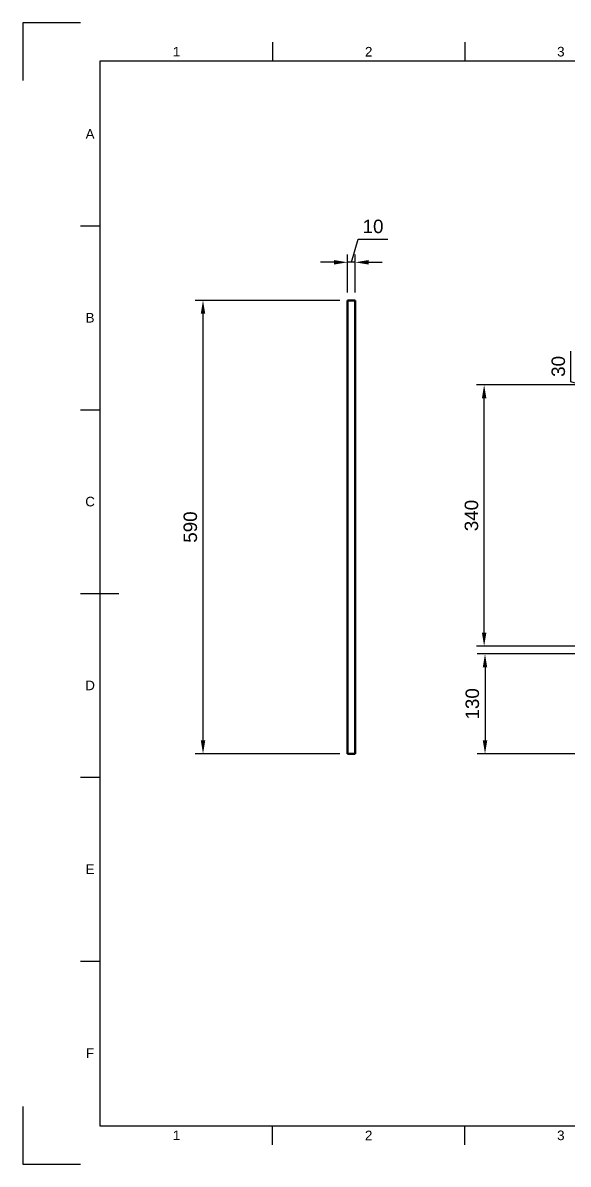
# Model space of a CAD drawing. Header units: millimetres. Extents: x 0 to 420, y 0 to 297.
# Drawn here: x 0 to 141.9, y 0 to 297 of the extents above; entities that cross this region are included whole.
import ezdxf
from ezdxf.enums import TextEntityAlignment as Align

# ---------------------------------------------------------------- set-up
doc = ezdxf.new("R2010")
doc.units = ezdxf.units.MM
doc.header["$LTSCALE"] = 0.75
for name, color, linetype, lineweight in [('Border', 7, 'Continuous', 25), ('Dimensions', 7, 'Continuous', 25), ('Visible', 7, 'Continuous', 50)]:
    doc.layers.add(name, color=color, linetype=linetype, lineweight=lineweight)
doc.styles.add('FusionTitle', font='arial.ttf')
doc.styles.get("Standard").update_dxf_attribs({"font": 'arial.ttf'})
doc.dimstyles.new('ISO-25', dxfattribs={"dimtxt": 3.5, "dimasz": 3.5, "dimexe": 2, "dimexo": 2, "dimgap": 1.5, "dimtad": 1, "dimzin": 12, "dimdsep": 46, "dimtxsty": 'Standard', "dimcen": 0, "dimclrd": 256, "dimclre": 256, "dimclrt": 256, "dimazin": 3, "dimtp": 0.1, "dimtm": 0.1, "dimtfac": 0.714, "dimtmove": 1, "dimatfit": 3, "dimfxl": 1, "dimtzin": 12, "dimarcsym": 0})

# ---------------------------------------------------------------- blocks, each defined once
blk = doc.blocks.new('ISO_A3_SHEET')
at = {"layer": 'Border'}
for p, q in [((65, 292), (65, 287)), ((115, 292), (115, 287)), ((410, 287), (20, 287)), ((20, 287), (20, 10)), ((15, 244.16666), (20, 244.16666)), ((15, 196.33333), (20, 196.33333)), ((15, 148.5), (25, 148.5)), ((15, 100.66667), (20, 100.66667)), ((15, 52.83334), (20, 52.83334)), ((20, 10), (410, 10)), ((65, 5), (65, 10)), ((115, 5), (115, 10))]:
    blk.add_line(p, q, dxfattribs=at)
at = {"layer": 'Defpoints'}
for p, q in [((15, 297), (0, 297)), ((0, 297), (0, 282)), ((0, 15), (0, 0)), ((0, 0), (15, 0))]:
    blk.add_line(p, q, dxfattribs=at)
at = {"layer": 'Border', "style": 'FusionTitle'}
for s, p in [('1', (40, 289.5)), ('2', (90, 289.5)), ('3', (140, 289.5)), ('A', (17.5, 268.08333)), ('B', (17.5, 220.25)), ('C', (17.5, 172.41667)), ('D', (17.5, 124.58334)), ('E', (17.5, 76.75001)), ('F', (17.5, 28.91668)), ('1', (40, 7.5)), ('2', (90, 7.5)), ('3', (140, 7.5))]:
    blk.add_text(s, height=2.5, dxfattribs=at).set_placement(p, align=Align.MIDDLE)
blk = doc.blocks.new('*D51')
at = {"layer": 'Defpoints', "color": 0, "transparency": 16777216}
for p in [(46.887443, 224.783862), (84.485423, 224.783862), (84.485423, 106.783862)]:
    blk.add_point(p, dxfattribs=at)
at = {"layer": 'Dimensions', "lineweight": -2, "transparency": 16777216}
for p, q in [((82.485423, 224.783862), (44.887443, 224.783862)), ((46.887443, 110.283862), (46.887443, 221.283862)), ((82.485423, 106.783862), (44.887443, 106.783862))]:
    blk.add_line(p, q, dxfattribs=at)
at = {"layer": 'Dimensions', "transparency": 16777216}
for points in [[(46.30411, 221.283862), (47.470776, 221.283862), (46.887443, 224.783862)], [(46.30411, 110.283862), (47.470776, 110.283862), (46.887443, 106.783862)]]:
    blk.add_solid(points, dxfattribs=at)
at = {"layer": 'Dimensions', "transparency": 16777216, "insert": (43.600438, 165.783862), "char_height": 3.5, "attachment_point": 5, "rotation": 90}
blk.add_mtext('590', dxfattribs=at)
blk = doc.blocks.new('*D52')
at = {"layer": 'Defpoints', "color": 0, "transparency": 16777216}
for p in [(84.485423, 234.683357), (84.485423, 224.783862), (86.485423, 224.783862)]:
    blk.add_point(p, dxfattribs=at)
at = {"layer": 'Dimensions', "lineweight": -2, "transparency": 16777216}
for p, q in [((85.485423, 234.683357), (87.296524, 240.720363)), ((87.296524, 240.720363), (94.968762, 240.720363)), ((80.985423, 234.683357), (77.485423, 234.683357)), ((84.485423, 226.783862), (84.485423, 236.683357)), ((86.485423, 234.683357), (84.485423, 234.683357)), ((86.485423, 234.683357), (84.485423, 234.683357)), ((86.485423, 226.783862), (86.485423, 236.683357)), ((89.985423, 234.683357), (93.485423, 234.683357))]:
    blk.add_line(p, q, dxfattribs=at)
at = {"layer": 'Dimensions', "transparency": 16777216}
for points in [[(80.985423, 235.266691), (80.985423, 234.100024), (84.485423, 234.683357)], [(89.985423, 235.266691), (89.985423, 234.100024), (86.485423, 234.683357)]]:
    blk.add_solid(points, dxfattribs=at)
at = {"layer": 'Dimensions', "transparency": 16777216, "insert": (91.132643, 244.007368), "char_height": 3.5, "attachment_point": 5}
blk.add_mtext('10', dxfattribs=at)
blk = doc.blocks.new('*D67')
at = {"layer": 'Defpoints', "color": 0, "transparency": 16777216}
for p in [(175.225569, 132.783863), (120.269422, 106.783863), (162.225569, 106.783863)]:
    blk.add_point(p, dxfattribs=at)
at = {"layer": 'Dimensions', "lineweight": -2, "transparency": 16777216}
for p, q in [((173.225569, 132.783863), (118.269422, 132.783863)), ((120.269422, 129.283863), (120.269422, 110.283863)), ((160.225569, 106.783863), (118.269422, 106.783863))]:
    blk.add_line(p, q, dxfattribs=at)
at = {"layer": 'Dimensions', "transparency": 16777216}
for points in [[(119.686089, 129.283863), (120.852756, 129.283863), (120.269422, 132.783863)], [(119.686089, 110.283863), (120.852756, 110.283863), (120.269422, 106.783863)]]:
    blk.add_solid(points, dxfattribs=at)
at = {"layer": 'Dimensions', "transparency": 16777216, "insert": (116.981223, 119.783863), "char_height": 3.5, "attachment_point": 5, "rotation": 90}
blk.add_mtext('130', dxfattribs=at)
blk = doc.blocks.new('*D69')
at = {"layer": 'Defpoints', "color": 0, "transparency": 16777216}
for p in [(120.044916, 202.783863), (173.225569, 202.783863), (173.225569, 134.783863)]:
    blk.add_point(p, dxfattribs=at)
at = {"layer": 'Dimensions', "lineweight": -2, "transparency": 16777216}
for p, q in [((171.225569, 202.783863), (118.044916, 202.783863)), ((120.044916, 138.283863), (120.044916, 199.283863)), ((171.225569, 134.783863), (118.044916, 134.783863))]:
    blk.add_line(p, q, dxfattribs=at)
at = {"layer": 'Dimensions', "transparency": 16777216}
for points in [[(119.461583, 199.283863), (120.62825, 199.283863), (120.044916, 202.783863)], [(119.461583, 138.283863), (120.62825, 138.283863), (120.044916, 134.783863)]]:
    blk.add_solid(points, dxfattribs=at)
at = {"layer": 'Dimensions', "transparency": 16777216, "insert": (116.756717, 168.783863), "char_height": 3.5, "attachment_point": 5, "rotation": 90}
blk.add_mtext('340', dxfattribs=at)
blk = doc.blocks.new('*D87')
at = {"layer": 'Defpoints', "color": 0, "transparency": 16777216}
for p in [(148.683711, 204.783863), (175.225569, 204.783863), (171.725569, 198.783863)]:
    blk.add_point(p, dxfattribs=at)
at = {"layer": 'Dimensions', "lineweight": -2, "transparency": 16777216}
for p, q in [((142.645512, 203.595322), (142.645512, 211.59464)), ((148.683711, 208.283863), (148.683711, 211.783863)), ((148.683711, 201.783863), (142.645512, 203.595322)), ((173.225569, 204.783863), (146.683711, 204.783863)), ((148.683711, 198.783863), (148.683711, 204.783863)), ((148.683711, 198.783863), (148.683711, 204.783863)), ((169.725569, 198.783863), (146.683711, 198.783863)), ((148.683711, 195.283863), (148.683711, 191.783863))]:
    blk.add_line(p, q, dxfattribs=at)
at = {"layer": 'Dimensions', "transparency": 16777216}
for points in [[(148.100378, 208.283863), (149.267045, 208.283863), (148.683711, 204.783863)], [(148.100378, 195.283863), (149.267045, 195.283863), (148.683711, 198.783863)]]:
    blk.add_solid(points, dxfattribs=at)
at = {"layer": 'Dimensions', "transparency": 16777216, "insert": (139.357313, 207.594981), "char_height": 3.5, "attachment_point": 5, "rotation": 90}
blk.add_mtext('30', dxfattribs=at)

msp = doc.modelspace()

# ---------------------------------------------------------------- linework, layer by layer
at = {"layer": 'Visible', "extrusion": (0, 1, 0)}
for p, q in [((86.485423, 224.783862, 67), (84.485423, 224.783862, 67)), ((84.485423, 106.783862, 67), (84.485423, 224.783862, 67)), ((86.485423, 224.783862, 67), (86.485423, 106.783862, 67)), ((86.485423, 106.783862, 67), (84.485423, 106.783862, 67))]:
    msp.add_line(p, q, dxfattribs=at)

# ---------------------------------------------------------------- block references
at = {"layer": 'Border'}
msp.add_blockref('ISO_A3_SHEET', (0, 0), dxfattribs=at)

# ---------------------------------------------------------------- dimensions: what is measured, and where the dimension line sits
at = {"layer": 'Dimensions'}
for p1, p2, distance, picture, middle in [((86.485423, 224.783862), (84.485423, 224.783862), -9.899495, '*D52', (88.796524, 244.007368)), ((84.485423, 106.783862), (84.485423, 224.783862), 37.59798, '*D51', (43.600438, 165.783862)), ((173.225569, 134.783863), (173.225569, 202.783863), 53.180653, '*D69', (116.756717, 168.783863))]:
    dim = msp.add_aligned_dim(p1=p1, p2=p2, distance=distance, dimstyle='ISO-25', override={"dimlfac": 5, "dimclrd": 256, "dimclre": 256}, dxfattribs=at)
    dim.commit()
    dim.dimension.update_dxf_attribs({"geometry": picture, "text_midpoint": middle})
for base, p1, p2, angle, picture, middle in [((148.683711, 204.783863), (171.725569, 198.783863), (175.225569, 204.783863), 90, '*D87', (139.357313, 205.095322)), ((120.269422, 106.783863), (175.225569, 132.783863), (162.225569, 106.783863), 270, '*D67', (116.981223, 119.783863))]:
    dim = msp.add_linear_dim(base=base, p1=p1, p2=p2, angle=angle, dimstyle='ISO-25', override={"dimlfac": 5, "dimclrd": 256, "dimclre": 256}, dxfattribs=at)
    dim.commit()
    dim.dimension.update_dxf_attribs({"geometry": picture, "text_midpoint": middle})

doc.saveas('drawing.dxf')
